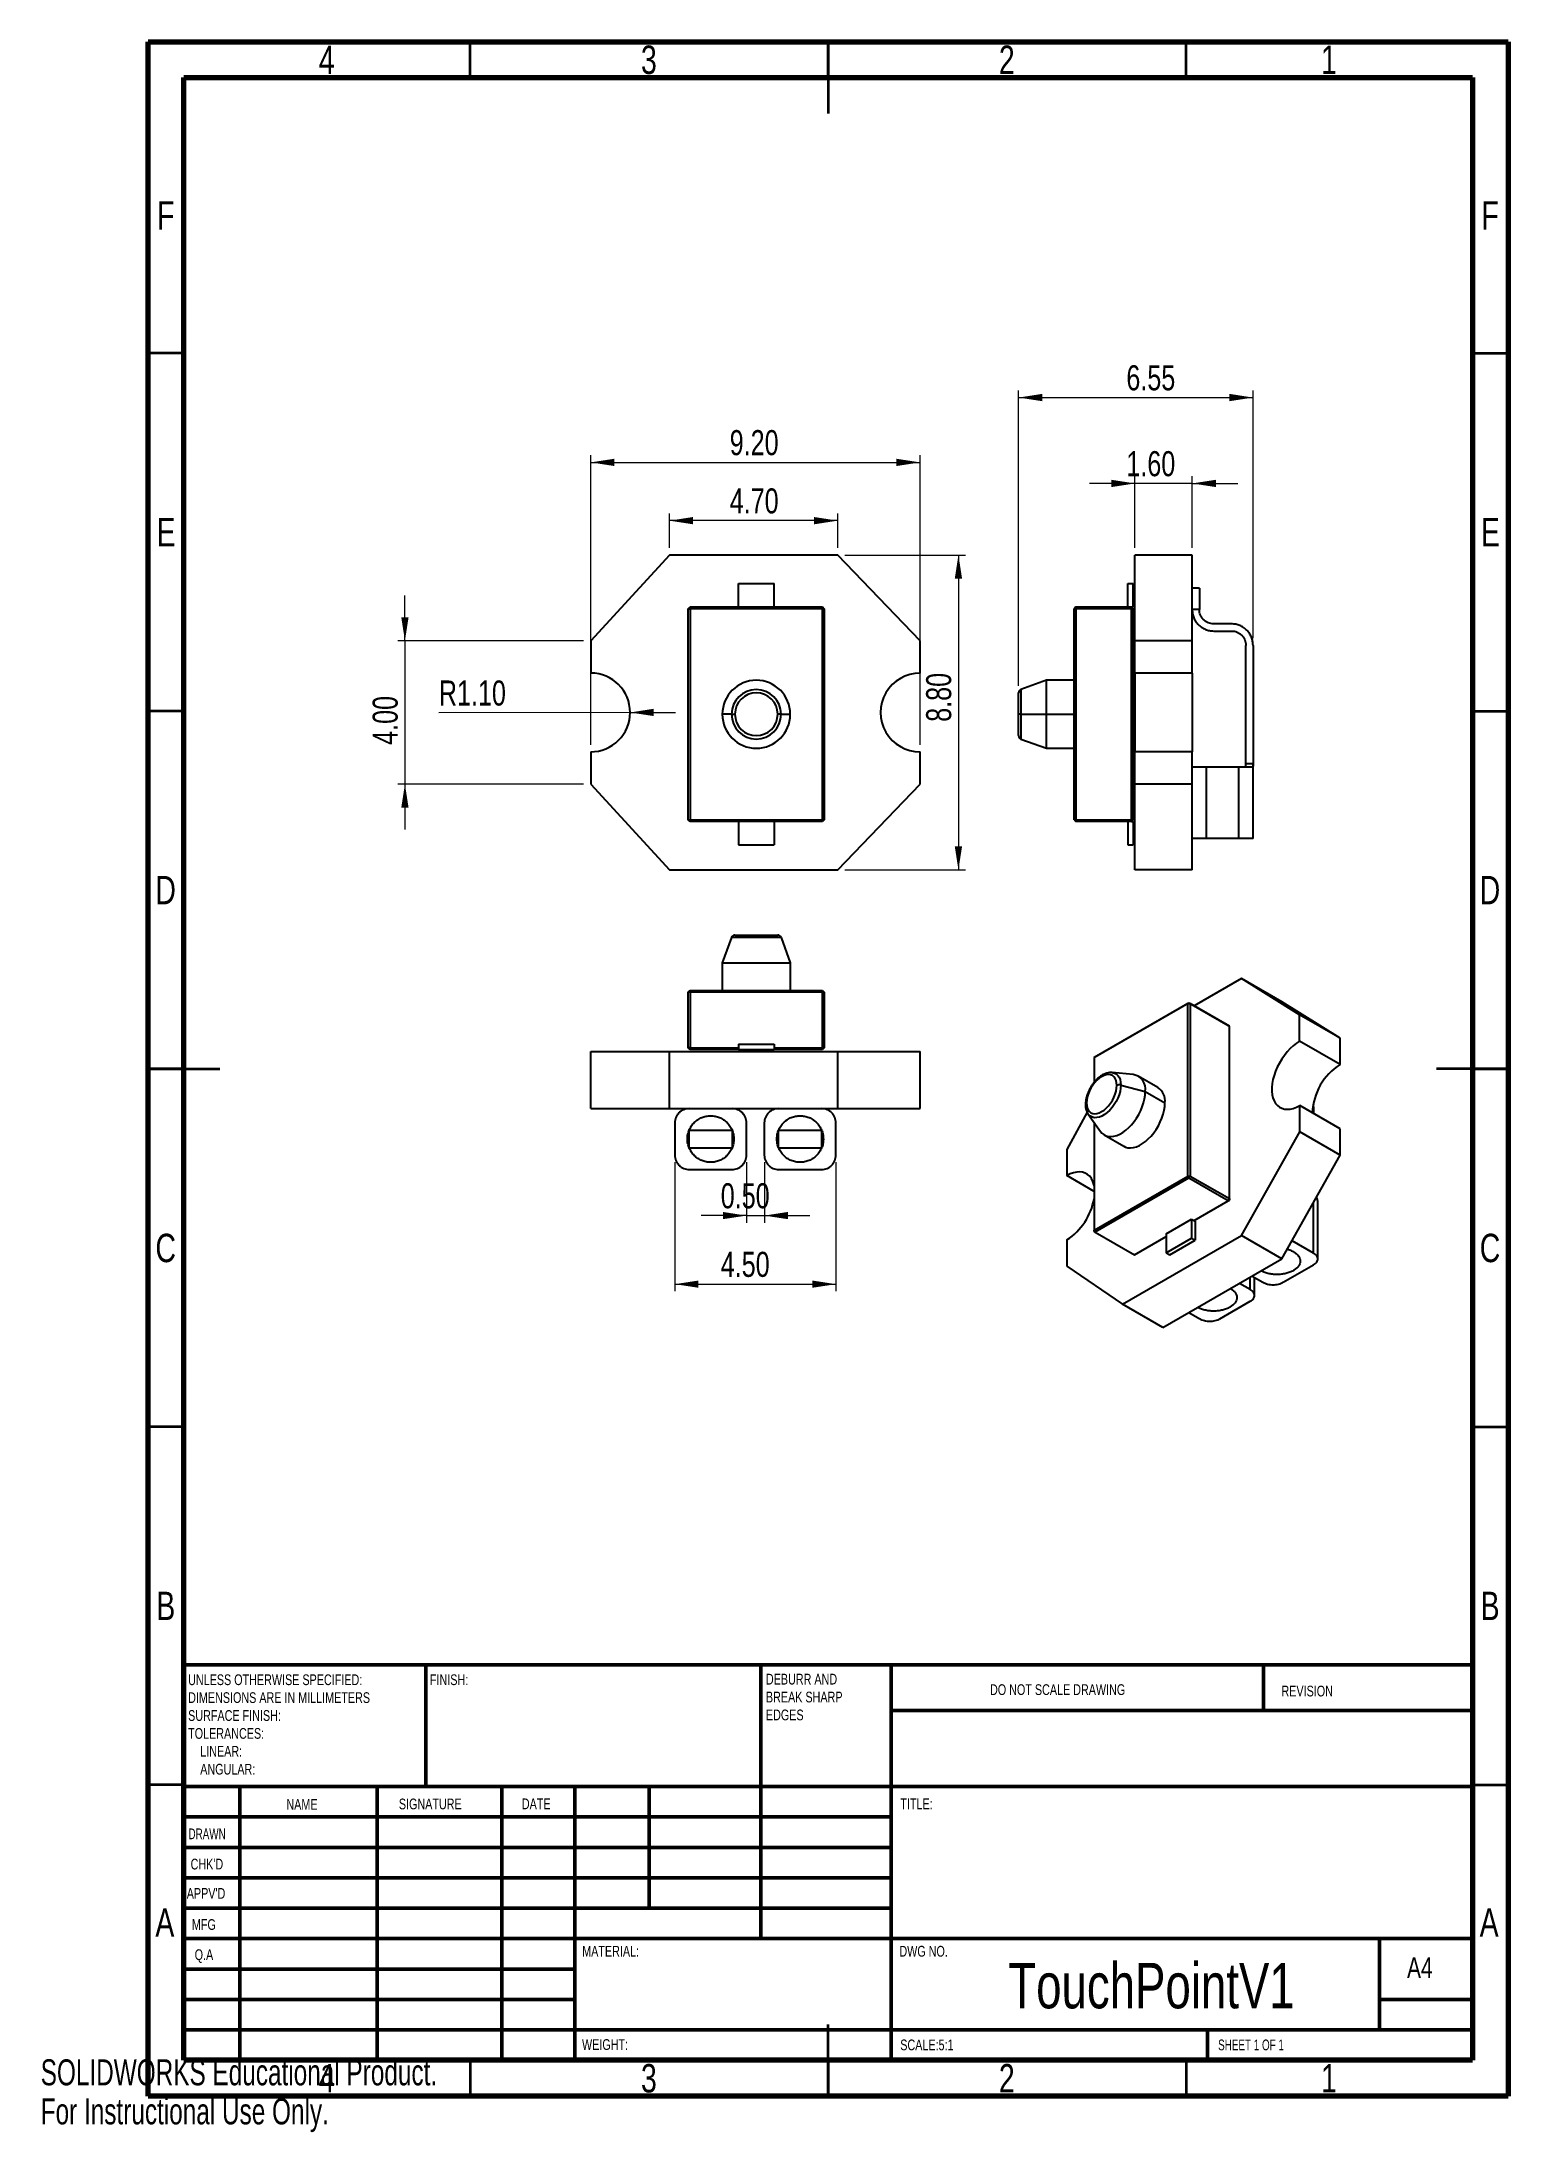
# Model space of a CAD drawing. Header units: millimetres. Extents: x 0 to 205, y 0 to 292.
import ezdxf

# ---------------------------------------------------------------- set-up
doc = ezdxf.new("R2010")
doc.units = ezdxf.units.MM
doc.styles.add('SLDTEXTSTYLE0', font='TXT', dxfattribs={"width": 0.75})
doc.styles.add('SLDTEXTSTYLE1', font='TXT', dxfattribs={"width": 0.686449})
doc.styles.add('SLDTEXTSTYLE2', font='TXT', dxfattribs={"width": 0.6875})
doc.styles.add('SLDTEXTSTYLE3', font='TXT', dxfattribs={"width": 0.7})
doc.dimstyles.new('SLDDIMSTYLE0', dxfattribs={"dimtxt": 3.5, "dimasz": 3.302, "dimexe": 0, "dimexo": 0.0625, "dimgap": 0.875, "dimtad": 1, "dimlfac": 0.2, "dimrnd": 1e-09, "dimzin": 4, "dimdsep": 46, "dimtxsty": 'SLDTEXTSTYLE0', "dimsah": 1, "dimcen": 0, "dimadec": 0, "dimazin": 1, "dimtfac": 1, "dimtofl": 0, "dimtmove": 1, "dimatfit": 3, "dimfxl": 1, "dimfrac": 2, "dimtolj": 1, "dimtzin": 12, "dimarcsym": 0})
doc.dimstyles.new('SLDDIMSTYLE1', dxfattribs={"dimtxt": 3.5, "dimasz": 3.302, "dimexe": 0, "dimexo": 0.0625, "dimgap": 0.875, "dimtad": 1, "dimlfac": 0.2, "dimrnd": 1e-09, "dimzin": 4, "dimdsep": 46, "dimtxsty": 'SLDTEXTSTYLE0', "dimsah": 1, "dimcen": 0.09, "dimadec": 0, "dimazin": 1, "dimtfac": 1, "dimtofl": 0, "dimtmove": 0, "dimatfit": 3, "dimfxl": 1, "dimfrac": 2, "dimtolj": 1, "dimtzin": 12, "dimarcsym": 0})
doc.dimstyles.new('SLDDIMSTYLE2', dxfattribs={"dimtxt": 3.5, "dimasz": 3.302, "dimexe": 0, "dimexo": 0.0625, "dimgap": 0.875, "dimtad": 1, "dimlfac": 0.2, "dimrnd": 1e-09, "dimzin": 4, "dimdsep": 46, "dimtxsty": 'SLDTEXTSTYLE0', "dimsah": 1, "dimcen": 0.09, "dimadec": 0, "dimazin": 1, "dimtfac": 1, "dimtmove": 0, "dimatfit": 0, "dimfxl": 1, "dimfrac": 2, "dimtolj": 1, "dimtzin": 12, "dimarcsym": 0})
doc.dimstyles.new('SLDDIMSTYLE3', dxfattribs={"dimtxt": 3.5, "dimasz": 3.302, "dimexe": 0, "dimexo": 0.0625, "dimgap": 0.875, "dimtad": 1, "dimlfac": 0.2, "dimrnd": 1e-09, "dimzin": 12, "dimdsep": 46, "dimtxsty": 'SLDTEXTSTYLE0', "dimsah": 1, "dimcen": 0.09, "dimadec": 0, "dimazin": 3, "dimtfac": 1, "dimtofl": 0, "dimtmove": 0, "dimatfit": 3, "dimfxl": 1, "dimfrac": 2, "dimtolj": 1, "dimtzin": 12, "dimarcsym": 0})
doc.dimstyles.new('SLDDIMSTYLE4', dxfattribs={"dimtxt": 3.5, "dimasz": 3.302, "dimexe": 0, "dimexo": 0.0625, "dimgap": 0.875, "dimtad": 1, "dimlfac": 0.2, "dimrnd": 1e-09, "dimzin": 0, "dimdsep": 46, "dimtxsty": 'SLDTEXTSTYLE0', "dimsah": 1, "dimcen": 0.09, "dimadec": 0, "dimazin": 0, "dimtfac": 1, "dimtmove": 0, "dimatfit": 0, "dimfxl": 1, "dimfrac": 2, "dimtolj": 1, "dimtzin": 12, "dimarcsym": 0})

# ---------------------------------------------------------------- blocks, each defined once
blk = doc.blocks.new('SW_NOTE_0')
at = {"color": 0, "linetype": 'Continuous', "lineweight": 0, "char_height": 1.5, "attachment_point": 1, "style": 'SLDTEXTSTYLE0'}
for s, insert in [('UNLESS OTHERWISE SPECIFIED:', (0, 1.93)), ('DIMENSIONS ARE IN MILLIMETERS', (0, -0.57)), ('TOLERANCES:', (0, -5.57)), ('SURFACE FINISH:', (0, -3.07)), ('LINEAR:', (1.69, -8.07)), ('ANGULAR:', (1.69, -10.57))]:
    blk.add_mtext(s, dxfattribs=dict(at, insert=insert))
blk = doc.blocks.new('SW_NOTE_1')
at = {"color": 0, "linetype": 'Continuous', "lineweight": 0, "char_height": 1.5, "attachment_point": 1, "style": 'SLDTEXTSTYLE0'}
for s, insert in [('DEBURR AND', (0, 1.93)), ('BREAK SHARP', (0, -0.57)), ('EDGES', (0, -3.07))]:
    blk.add_mtext(s, dxfattribs=dict(at, insert=insert))
blk = doc.blocks.new('_D')
at = {"color": 7, "linetype": 'Continuous', "lineweight": 18}
for q in [(55.62, 198.26), (88.69, 198.31)]:
    blk.add_line((82.34, 198.3), q, dxfattribs=at)
blk.add_solid([(82.34, 198.3), (85.64, 197.8), (85.64, 198.82)], dxfattribs=at)
at = {"color": 7, "linetype": 'Continuous', "lineweight": 18, "insert": (55.62, 202.77), "char_height": 3.5, "attachment_point": 1, "rotation": 0, "style": 'SLDTEXTSTYLE0'}
blk.add_mtext('R1.10', dxfattribs=at)
blk = doc.blocks.new('_D_1')
at = {"color": 7, "linetype": 'Continuous', "lineweight": 18}
for p, q in [((76.84, 193.8), (76.84, 234.24)), ((122.84, 193.8), (122.84, 234.24)), ((76.84, 233.24), (122.84, 233.24))]:
    blk.add_line(p, q, dxfattribs=at)
for points in [[(76.84, 233.24), (80.14, 232.73), (80.14, 233.75)], [(122.84, 233.24), (119.54, 233.75), (119.54, 232.73)]]:
    blk.add_solid(points, dxfattribs=at)
at = {"color": 7, "linetype": 'Continuous', "lineweight": 18, "insert": (96.25, 237.75), "char_height": 3.5, "attachment_point": 1, "rotation": 0, "style": 'SLDTEXTSTYLE0'}
blk.add_mtext('9.20', dxfattribs=at)
blk = doc.blocks.new('_D_2')
at = {"color": 7, "linetype": 'Continuous', "lineweight": 18}
for p, q in [((112.34, 220.3), (129.2, 220.3)), ((128.2, 220.3), (128.2, 176.3)), ((112.34, 176.3), (129.2, 176.3))]:
    blk.add_line(p, q, dxfattribs=at)
for points in [[(128.2, 220.3), (127.69, 217), (128.71, 217)], [(128.2, 176.3), (128.71, 179.6), (127.69, 179.6)]]:
    blk.add_solid(points, dxfattribs=at)
at = {"color": 7, "linetype": 'Continuous', "lineweight": 18, "insert": (123.69, 197), "char_height": 3.5, "attachment_point": 1, "rotation": 90, "style": 'SLDTEXTSTYLE0'}
blk.add_mtext('8.80', dxfattribs=at)
blk = doc.blocks.new('_D_3')
at = {"color": 7, "linetype": 'Continuous', "lineweight": 18}
for p, q in [((87.84, 221.3), (87.84, 226.1)), ((111.34, 225.1), (87.84, 225.1)), ((111.34, 221.3), (111.34, 226.1))]:
    blk.add_line(p, q, dxfattribs=at)
for points in [[(87.84, 225.1), (91.14, 224.59), (91.14, 225.61)], [(111.34, 225.1), (108.04, 225.61), (108.04, 224.59)]]:
    blk.add_solid(points, dxfattribs=at)
at = {"color": 7, "linetype": 'Continuous', "lineweight": 18, "insert": (96.25, 229.61), "char_height": 3.5, "attachment_point": 1, "style": 'SLDTEXTSTYLE0'}
blk.add_mtext('4.70', dxfattribs=at)
blk = doc.blocks.new('_D_4')
at = {"color": 7, "linetype": 'Continuous', "lineweight": 18}
for p, q in [((50.88, 208.3), (50.88, 214.65)), ((75.84, 208.3), (49.88, 208.3)), ((50.88, 208.3), (50.88, 188.3)), ((75.84, 188.3), (49.88, 188.3)), ((50.88, 188.3), (50.88, 181.95))]:
    blk.add_line(p, q, dxfattribs=at)
for points in [[(50.88, 208.3), (51.39, 211.6), (50.37, 211.6)], [(50.88, 188.3), (50.37, 185), (51.39, 185)]]:
    blk.add_solid(points, dxfattribs=at)
at = {"color": 7, "linetype": 'Continuous', "lineweight": 18, "insert": (46.37, 193.78), "char_height": 3.5, "attachment_point": 1, "rotation": 90, "style": 'SLDTEXTSTYLE0'}
blk.add_mtext('4.00', dxfattribs=at)
blk = doc.blocks.new('_D_5')
at = {"color": 7, "linetype": 'Continuous', "lineweight": 18}
for p, q in [((152.86, 221.3), (152.86, 231.3)), ((160.86, 221.3), (160.86, 231.3)), ((152.86, 230.3), (146.51, 230.3)), ((160.86, 230.3), (152.86, 230.3)), ((160.86, 230.3), (167.21, 230.3))]:
    blk.add_line(p, q, dxfattribs=at)
for points in [[(152.86, 230.3), (149.56, 230.81), (149.56, 229.79)], [(160.86, 230.3), (164.16, 229.79), (164.16, 230.81)]]:
    blk.add_solid(points, dxfattribs=at)
at = {"color": 7, "linetype": 'Continuous', "lineweight": 18, "insert": (151.66, 234.81), "char_height": 3.5, "attachment_point": 1, "style": 'SLDTEXTSTYLE0'}
blk.add_mtext('1.60', dxfattribs=at)
blk = doc.blocks.new('_D_6')
at = {"color": 7, "linetype": 'Continuous', "lineweight": 18}
for p, q in [((136.61, 202.04), (136.61, 243.3)), ((169.36, 208.68), (169.36, 243.3)), ((136.61, 242.3), (169.36, 242.3))]:
    blk.add_line(p, q, dxfattribs=at)
for points in [[(136.61, 242.3), (139.91, 241.79), (139.91, 242.81)], [(169.36, 242.3), (166.06, 242.81), (166.06, 241.79)]]:
    blk.add_solid(points, dxfattribs=at)
at = {"color": 7, "linetype": 'Continuous', "lineweight": 18, "insert": (151.66, 246.81), "char_height": 3.5, "attachment_point": 1, "style": 'SLDTEXTSTYLE0'}
blk.add_mtext('6.55', dxfattribs=at)
blk = doc.blocks.new('_D_7')
at = {"color": 7, "linetype": 'Continuous', "lineweight": 18}
for p, q in [((88.59, 135.46), (88.59, 117.43)), ((111.09, 135.46), (111.09, 117.43)), ((88.59, 118.43), (111.09, 118.43))]:
    blk.add_line(p, q, dxfattribs=at)
for points in [[(88.59, 118.43), (91.89, 117.93), (91.89, 118.94)], [(111.09, 118.43), (107.79, 118.94), (107.79, 117.93)]]:
    blk.add_solid(points, dxfattribs=at)
at = {"color": 7, "linetype": 'Continuous', "lineweight": 18, "insert": (95, 122.95), "char_height": 3.5, "attachment_point": 1, "style": 'SLDTEXTSTYLE0'}
blk.add_mtext('4.50', dxfattribs=at)
blk = doc.blocks.new('_D_8')
at = {"color": 7, "linetype": 'Continuous', "lineweight": 18}
for p, q in [((98.59, 135.46), (98.59, 127.01)), ((101.09, 135.46), (101.09, 127.01)), ((98.59, 128.01), (92.24, 128.01)), ((98.59, 128.01), (101.09, 128.01)), ((101.09, 128.01), (107.44, 128.01))]:
    blk.add_line(p, q, dxfattribs=at)
for points in [[(98.59, 128.01), (95.29, 128.52), (95.29, 127.51)], [(101.09, 128.01), (104.39, 127.51), (104.39, 128.52)]]:
    blk.add_solid(points, dxfattribs=at)
at = {"color": 7, "linetype": 'Continuous', "lineweight": 18, "insert": (95, 132.53), "char_height": 3.5, "attachment_point": 1, "style": 'SLDTEXTSTYLE0'}
blk.add_mtext('0.50', dxfattribs=at)

msp = doc.modelspace()

# ---------------------------------------------------------------- linework, layer by layer
at = {"color": 7, "linetype": 'Continuous', "lineweight": 70}
for p, q in [((15, 5), (15, 292)), ((15, 292), (205, 292)), ((205, 292), (205, 5)), ((20, 10), (20, 287)), ((20, 287), (200, 287)), ((200, 287), (200, 10)), ((200, 10), (20, 10)), ((205, 5), (15, 5))]:
    msp.add_line(p, q, dxfattribs=at)
at = {"color": 7, "linetype": 'Continuous', "lineweight": 35}
for p, q in [((60, 287), (60, 292)), ((110, 292), (110, 282)), ((110, 287), (110, 292)), ((160, 287), (160, 292)), ((20, 248.5), (15, 248.5)), ((200, 248.5), (205, 248.5)), ((20, 198.5), (15, 198.5)), ((200, 198.5), (205, 198.5)), ((15, 148.5), (25, 148.5)), ((20, 148.5), (15, 148.5)), ((205, 148.5), (195, 148.5)), ((200, 148.5), (205, 148.5)), ((20, 98.5), (15, 98.5)), ((200, 98.5), (205, 98.5)), ((20, 48.5), (15, 48.5)), ((200, 48.5), (205, 48.5)), ((110, 5), (110, 15)), ((60, 10), (60, 5)), ((110, 10), (110, 5)), ((160, 10), (160, 5))]:
    msp.add_line(p, q, dxfattribs=at)
at = {"color": 7, "linetype": 'Continuous', "lineweight": 25}
for p, q in [((87.837, 220.302), (76.837, 208.302)), ((111.337, 220.302), (87.837, 220.302)), ((122.837, 208.302), (111.337, 220.302)), ((160.858, 220.302), (152.858, 220.302)), ((152.858, 208.302), (152.858, 220.302)), ((160.858, 208.302), (160.858, 220.302)), ((97.467, 213.052), (97.467, 216.302)), ((97.467, 216.302), (102.467, 216.302)), ((102.467, 213.052), (102.467, 216.302)), ((151.858, 213.052), (151.858, 216.302)), ((151.858, 216.302), (152.608, 216.302)), ((152.608, 213.052), (152.608, 216.302)), ((161.858, 215.677), (160.858, 215.677)), ((161.858, 215.677), (161.858, 212.677)), ((90.467, 212.802), (90.717, 213.052)), ((90.467, 183.302), (90.467, 212.802)), ((90.467, 212.802), (90.717, 212.802)), ((90.717, 212.802), (90.717, 213.052)), ((90.717, 213.052), (109.217, 213.052)), ((90.717, 212.802), (90.717, 183.302)), ((109.217, 212.802), (90.717, 212.802)), ((109.217, 213.052), (109.467, 212.802)), ((109.217, 213.052), (109.217, 212.802)), ((109.217, 212.802), (109.467, 212.802)), ((109.217, 183.302), (109.217, 212.802)), ((109.467, 212.802), (109.467, 183.302)), ((144.608, 213.052), (144.358, 212.802)), ((144.358, 212.802), (144.608, 212.802)), ((144.358, 183.302), (144.358, 212.802)), ((144.608, 213.052), (152.358, 213.052)), ((144.608, 213.052), (144.608, 212.802)), ((152.358, 212.802), (144.608, 212.802)), ((144.608, 212.802), (144.608, 183.302)), ((152.358, 213.052), (152.608, 213.052)), ((152.358, 213.052), (152.608, 212.802)), ((152.358, 213.052), (152.358, 212.802)), ((152.358, 212.802), (152.608, 212.802)), ((152.358, 183.302), (152.358, 212.802)), ((152.608, 212.802), (152.608, 183.302)), ((161.858, 212.677), (160.858, 212.677)), ((166.358, 210.677), (163.858, 210.677)), ((76.837, 208.302), (76.837, 203.802)), ((122.838, 203.802), (122.837, 208.302)), ((160.858, 208.302), (152.858, 208.302)), ((152.858, 203.802), (152.858, 208.302)), ((160.858, 203.802), (160.858, 208.302)), ((163.858, 209.677), (166.358, 209.677)), ((168.358, 191.177), (168.358, 207.677)), ((169.358, 207.677), (169.358, 191.177)), ((140.483, 202.802), (136.937, 201.512)), ((144.358, 202.802), (140.483, 202.802)), ((140.483, 198.052), (140.483, 202.802)), ((160.858, 203.802), (152.858, 203.802)), ((152.858, 203.802), (152.858, 192.802)), ((160.858, 203.802), (160.858, 192.802)), ((136.608, 198.052), (136.608, 201.042)), ((96.508, 198.052), (95.217, 198.052)), ((96.508, 198.052), (96.978, 198.052)), ((103.427, 198.052), (102.957, 198.052)), ((103.427, 198.052), (104.717, 198.052)), ((136.937, 198.052), (136.608, 198.052)), ((136.608, 195.063), (136.608, 198.052)), ((136.937, 198.052), (140.483, 198.052)), ((140.483, 198.052), (144.358, 198.052)), ((140.483, 193.302), (140.483, 198.052)), ((76.837, 192.802), (76.837, 188.302)), ((122.841, 188.302), (122.84, 192.802)), ((136.937, 194.593), (140.483, 193.302)), ((140.483, 193.302), (144.358, 193.302)), ((152.858, 188.302), (152.858, 192.802)), ((160.858, 192.802), (152.858, 192.802)), ((160.858, 188.302), (160.858, 192.802)), ((162.858, 180.677), (162.858, 190.677)), ((167.358, 190.677), (162.858, 190.677)), ((167.358, 180.677), (167.358, 190.677)), ((168.358, 191.177), (169.358, 191.177)), ((169.358, 180.677), (169.358, 191.177)), ((76.837, 188.302), (87.837, 176.302)), ((111.337, 176.302), (122.841, 188.302)), ((160.858, 188.302), (152.858, 188.302)), ((152.858, 176.302), (152.858, 188.302)), ((160.858, 176.302), (160.858, 188.302)), ((90.467, 183.302), (90.717, 183.302)), ((90.717, 183.052), (90.467, 183.302)), ((90.717, 183.052), (90.717, 183.302)), ((90.717, 183.302), (109.217, 183.302)), ((109.217, 183.052), (90.717, 183.052)), ((97.467, 183.052), (97.467, 179.802)), ((102.467, 183.052), (102.467, 179.802)), ((109.467, 183.302), (109.217, 183.052)), ((109.217, 183.302), (109.217, 183.052)), ((109.217, 183.302), (109.467, 183.302)), ((144.358, 183.302), (144.608, 183.052)), ((144.358, 183.302), (144.608, 183.302)), ((144.608, 183.302), (152.358, 183.302)), ((144.608, 183.302), (144.608, 183.052)), ((152.358, 183.052), (144.608, 183.052)), ((151.858, 183.052), (151.858, 179.802)), ((152.358, 183.302), (152.608, 183.302)), ((152.358, 183.052), (152.608, 183.302)), ((152.358, 183.302), (152.358, 183.052)), ((152.358, 183.052), (152.608, 183.052)), ((152.608, 183.052), (152.608, 179.802)), ((97.467, 179.802), (102.467, 179.802)), ((151.858, 179.802), (152.608, 179.802)), ((167.358, 180.677), (162.858, 180.677)), ((87.837, 176.302), (111.337, 176.302)), ((160.858, 176.302), (152.858, 176.302)), ((96.508, 166.881), (95.217, 163.335)), ((103.427, 166.881), (96.508, 166.881)), ((96.978, 167.21), (102.957, 167.21)), ((103.427, 166.881), (104.717, 163.335)), ((95.217, 163.335), (95.217, 159.46)), ((95.217, 163.335), (104.717, 163.335)), ((104.717, 163.335), (104.717, 159.46)), ((167.738, 161.15), (161.112, 157.325)), ((175.87, 156.046), (167.738, 161.15)), ((173.395, 157.884), (167.738, 161.15)), ((90.467, 159.21), (90.717, 159.46)), ((90.467, 151.46), (90.467, 159.21)), ((90.717, 159.21), (90.467, 159.21)), ((90.717, 159.21), (90.717, 159.46)), ((90.717, 159.46), (109.217, 159.46)), ((90.717, 159.21), (90.717, 151.46)), ((109.217, 159.21), (90.717, 159.21)), ((109.217, 159.46), (109.217, 159.21)), ((109.217, 159.46), (109.467, 159.21)), ((109.217, 151.46), (109.217, 159.21)), ((109.467, 159.21), (109.217, 159.21)), ((109.467, 159.21), (109.467, 151.46)), ((147.324, 150.181), (160.405, 157.733)), ((160.405, 157.733), (160.228, 157.631)), ((160.405, 157.733), (160.582, 157.631)), ((160.405, 157.733), (165.885, 154.569)), ((181.526, 152.78), (173.395, 157.884)), ((160.228, 157.631), (147.147, 150.079)), ((160.228, 133.543), (160.228, 157.631)), ((160.228, 157.631), (160.582, 157.631)), ((160.582, 157.631), (160.582, 133.543)), ((166.062, 154.467), (160.582, 157.631)), ((175.87, 152.372), (175.87, 156.046)), ((181.526, 152.78), (175.87, 156.046)), ((97.467, 151.96), (102.467, 151.96)), ((97.467, 151.96), (97.467, 151.21)), ((102.467, 151.96), (102.467, 151.21)), ((165.885, 154.569), (166.062, 154.467)), ((166.062, 130.379), (166.062, 154.467)), ((181.527, 149.106), (175.87, 152.372)), ((181.527, 149.106), (181.526, 152.78)), ((76.837, 142.96), (76.837, 150.96)), ((76.837, 150.96), (87.837, 150.96)), ((87.837, 142.96), (87.837, 150.96)), ((87.837, 150.96), (111.337, 150.96)), ((90.717, 151.21), (90.467, 151.46)), ((90.717, 151.46), (90.467, 151.46)), ((90.717, 151.21), (90.717, 151.46)), ((90.717, 151.46), (97.467, 151.46)), ((97.467, 151.21), (90.717, 151.21)), ((97.467, 151.21), (102.467, 151.21)), ((102.467, 151.46), (109.217, 151.46)), ((109.217, 151.21), (102.467, 151.21)), ((109.467, 151.46), (109.217, 151.21)), ((109.217, 151.46), (109.217, 151.21)), ((109.467, 151.46), (109.217, 151.46)), ((111.337, 142.96), (111.337, 150.96)), ((111.337, 150.96), (122.841, 150.96)), ((122.841, 142.96), (122.841, 150.96)), ((147.147, 150.079), (147.324, 150.181)), ((147.147, 150.079), (147.147, 146.622)), ((149.628, 147.995), (149.666, 147.992)), ((152.631, 147.72), (149.666, 147.992)), ((150.886, 146.252), (154.306, 145.331)), ((156.062, 145.924), (153.322, 147.506)), ((154.306, 145.331), (157.046, 143.75)), ((175.872, 139.716), (175.872, 143.391)), ((181.528, 140.125), (175.872, 143.391)), ((177.814, 143.187), (177.782, 143.578)), ((177.814, 143.187), (177.814, 142.269)), ((76.837, 142.96), (87.837, 142.96)), ((87.837, 142.96), (111.337, 142.96)), ((88.587, 140.96), (88.587, 136.46)), ((89.587, 142.96), (89.587, 142.682)), ((97.587, 142.682), (97.587, 142.96)), ((98.587, 136.46), (98.587, 140.96)), ((101.087, 140.96), (101.087, 136.46)), ((102.087, 142.96), (102.087, 142.682)), ((110.087, 142.682), (110.087, 142.96)), ((111.087, 136.46), (111.087, 140.96)), ((111.337, 142.96), (122.841, 142.96)), ((146.175, 142.471), (143.343, 137.268)), ((146.324, 142.202), (148.041, 139.77)), ((147.147, 141.037), (147.147, 125.991)), ((90.587, 139.96), (96.587, 139.96)), ((90.587, 137.46), (90.587, 139.96)), ((90.587, 137.46), (96.587, 137.46)), ((96.587, 139.96), (96.587, 137.46)), ((103.087, 139.96), (109.087, 139.96)), ((103.087, 137.46), (103.087, 139.96)), ((103.087, 137.46), (109.087, 137.46)), ((109.087, 139.96), (109.087, 137.46)), ((143.343, 137.268), (143.343, 133.594)), ((148.573, 139.279), (151.313, 137.697)), ((167.738, 125.222), (175.872, 139.716)), ((181.529, 136.451), (175.872, 139.716)), ((181.529, 136.451), (181.528, 140.125)), ((90.587, 134.46), (96.587, 134.46)), ((103.087, 134.46), (109.087, 134.46)), ((173.395, 121.957), (181.529, 136.451)), ((147.147, 131.398), (143.343, 133.594)), ((147.147, 125.991), (160.228, 133.543)), ((160.405, 133.236), (147.324, 125.685)), ((160.228, 133.543), (160.405, 133.236)), ((160.228, 133.543), (160.582, 133.543)), ((160.582, 133.543), (160.405, 133.236)), ((165.885, 130.073), (160.405, 133.236)), ((160.582, 133.543), (166.062, 130.379)), ((161.112, 127.317), (165.885, 130.073)), ((166.062, 130.379), (165.885, 130.073)), ((165.885, 130.073), (166.062, 130.175)), ((166.062, 130.379), (166.062, 130.175)), ((178.4, 121.937), (178.4, 130.123)), ((147.324, 125.685), (147.147, 125.991)), ((147.147, 125.787), (147.147, 125.991)), ((147.324, 125.685), (147.147, 125.787)), ((147.324, 125.685), (152.804, 122.521)), ((157.223, 125.48), (160.759, 127.522)), ((160.759, 127.522), (160.759, 124.868)), ((160.759, 127.522), (161.289, 127.215)), ((161.289, 127.215), (161.289, 124.562)), ((143.343, 124.612), (143.343, 120.938)), ((151.121, 115.629), (167.738, 125.222)), ((152.804, 122.521), (157.223, 125.072)), ((157.223, 125.48), (157.223, 122.827)), ((157.223, 122.827), (160.759, 124.868)), ((157.223, 122.827), (157.753, 122.521)), ((157.753, 122.521), (161.289, 124.562)), ((160.759, 124.868), (161.289, 124.562)), ((173.395, 121.957), (167.738, 125.222)), ((177.814, 122.774), (174.822, 124.501)), ((143.343, 120.938), (151.121, 115.629)), ((156.778, 112.364), (173.395, 121.957)), ((173.571, 118.692), (177.814, 121.141)), ((168.975, 117.671), (167.473, 118.538)), ((169.241, 119.559), (170.743, 118.692)), ((169.561, 116.834), (169.561, 119.374)), ((156.778, 112.364), (151.121, 115.629)), ((160.402, 114.456), (161.904, 113.589)), ((164.733, 113.589), (168.975, 116.038))]:
    msp.add_line(p, q, dxfattribs=at)
at = {"color": 8, "linetype": 'Continuous', "lineweight": 25}
for p, q in [((136.937, 201.512), (136.937, 198.052)), ((136.937, 198.052), (136.937, 194.593)), ((177.814, 122.774), (177.814, 129.831)), ((168.975, 117.671), (168.975, 119.405))]:
    msp.add_line(p, q, dxfattribs=at)
at = {"color": 7, "linetype": 'Continuous', "lineweight": 50}
for p, q in [((20, 65.25), (200, 65.25)), ((20, 65.25), (20, 10)), ((53.8, 48.25), (53.8, 65.25)), ((100.6, 65.25), (100.6, 27)), ((118.8, 65.25), (118.8, 10)), ((170.8, 58.875), (170.8, 65.25)), ((200, 58.875), (118.8, 58.875)), ((200, 48.25), (20, 48.25)), ((27.8, 48.25), (27.8, 10)), ((46.991, 48.25), (46.991, 10)), ((64.399, 48.25), (64.399, 10)), ((74.6, 10), (74.6, 48.25)), ((85, 31.25), (85, 48.25)), ((118.8, 44), (20, 44)), ((118.8, 39.75), (20, 39.75)), ((118.8, 35.5), (20, 35.5)), ((118.8, 31.25), (20, 31.25)), ((74.6, 27), (20, 27)), ((74.6, 27), (200, 27)), ((187, 14.25), (187, 27)), ((74.6, 22.75), (20, 22.75)), ((74.6, 18.5), (20, 18.5)), ((200, 18.5), (187, 18.5)), ((20, 14.25), (200, 14.25)), ((163, 10), (163, 14.25))]:
    msp.add_line(p, q, dxfattribs=at)
at = {"color": 7, "linetype": 'Continuous', "lineweight": 25, "flags": 128}
for points in [[(175.87, 152.372), (175.419, 152.081), (174.973, 151.733), (174.54, 151.333), (174.124, 150.886), (173.733, 150.399), (173.37, 149.878), (173.041, 149.329), (172.75, 148.761), (172.501, 148.181), (172.298, 147.597), (172.144, 147.017), (172.039, 146.449), (171.987, 145.899), (171.987, 145.377), (172.04, 144.889), (172.144, 144.441), (172.299, 144.039), (172.502, 143.69), (172.751, 143.397), (173.042, 143.165), (173.371, 142.997), (173.734, 142.894), (174.126, 142.86), (174.541, 142.893), (174.974, 142.993), (175.42, 143.16), (175.872, 143.391)], [(150.321, 146.195), (150.295, 146.561), (150.218, 146.889), (150.091, 147.17), (149.918, 147.396), (149.702, 147.563), (149.45, 147.666), (149.167, 147.703), (148.861, 147.673), (148.538, 147.576), (148.207, 147.415), (147.877, 147.194), (147.554, 146.919), (147.248, 146.595), (146.965, 146.232), (146.713, 145.837), (146.497, 145.422), (146.324, 144.995), (146.197, 144.568), (146.12, 144.151), (146.094, 143.754)], [(146.094, 143.754), (146.12, 143.387), (146.197, 143.059), (146.324, 142.779), (146.497, 142.552), (146.713, 142.385), (146.965, 142.282), (147.248, 142.245), (147.554, 142.276), (147.877, 142.372), (148.207, 142.533), (148.538, 142.754), (148.861, 143.03), (149.167, 143.353), (149.45, 143.717), (149.702, 144.111), (149.918, 144.527), (150.091, 144.953), (150.218, 145.38), (150.295, 145.798), (150.321, 146.195)], [(148.041, 139.77), (148.23, 139.544), (148.499, 139.324), (148.807, 139.168), (149.148, 139.079), (149.517, 139.057), (149.91, 139.105), (150.318, 139.219), (150.737, 139.4), (151.158, 139.643), (151.577, 139.946), (151.985, 140.303), (152.378, 140.709), (152.747, 141.157), (153.088, 141.64), (153.396, 142.151), (153.665, 142.681), (153.891, 143.223), (154.07, 143.767), (154.201, 144.306), (154.28, 144.83), (154.306, 145.331)], [(151.313, 137.697), (151.547, 137.586), (151.888, 137.497), (152.257, 137.476), (152.65, 137.523), (153.058, 137.637), (153.477, 137.818), (153.898, 138.061), (154.317, 138.364), (154.725, 138.721), (155.118, 139.127), (155.487, 139.575), (155.829, 140.058), (156.136, 140.569), (156.405, 141.1), (156.631, 141.641), (156.81, 142.186), (156.941, 142.724), (157.02, 143.248), (157.046, 143.75)], [(147.147, 132.233), (147.119, 132.358), (146.979, 132.795), (146.786, 133.178), (146.543, 133.502), (146.254, 133.762), (145.922, 133.953), (145.552, 134.074), (145.15, 134.123), (144.722, 134.098), (144.273, 134.001), (143.811, 133.832), (143.343, 133.594)]]:
    msp.add_lwpolyline(points, dxfattribs=at)
at = {"color": 8, "linetype": 'Continuous', "lineweight": 25, "flags": 128}
for points in [[(150.886, 146.252), (150.859, 145.815), (150.778, 145.357), (150.644, 144.887), (150.461, 144.415), (150.233, 143.954), (149.965, 143.512), (149.663, 143.1), (149.334, 142.726), (148.984, 142.4), (148.623, 142.129), (148.257, 141.918), (147.896, 141.772), (147.546, 141.695), (147.217, 141.688), (146.915, 141.751), (146.647, 141.883), (146.419, 142.082), (146.324, 142.202)], [(149.666, 147.992), (149.663, 147.992), (149.965, 147.929), (150.233, 147.796), (150.461, 147.598), (150.644, 147.338), (150.778, 147.022), (150.859, 146.657), (150.886, 146.252)]]:
    msp.add_lwpolyline(points, dxfattribs=at)
at = {"color": 7, "linetype": 'Continuous', "lineweight": 25}
for centre, radius, start, end in [((76.837, 198.302), 5.5, 0, 89.99997), ((99.967, 198.052), 4.75, 0, 180), ((99.967, 198.052), 3.459, 0, 180), ((122.837, 198.302), 5.5, 89.9913, 270.02984), ((137.108, 201.042), 0.5, 110, 180), ((99.967, 198.052), 2.99, 0, 180), ((76.837, 198.302), 5.5, 269.99997, 0), ((99.967, 198.052), 4.75, 180, 0), ((99.967, 198.052), 3.459, 180, 0), ((99.967, 198.052), 2.99, 180, 0), ((137.108, 195.063), 0.5, 180, 250), ((96.978, 166.71), 0.5, 90, 160), ((102.957, 166.71), 0.5, 20, 90), ((186.025, 142.018), 8.395, 122.39576, 177.58737), ((150.678, 145.499), 0.782, 74.52122, 117.10318), ((152.272, 145.687), 2.065, 350.0987, 79.98006), ((154.777, 144.033), 2.287, 352.89125, 55.79657), ((138.653, 131.847), 8.622, 302.95106, 350.10508)]:
    msp.add_arc(centre, radius, start, end, dxfattribs=at)
at = {"color": 8, "linetype": 'Continuous', "lineweight": 25}
msp.add_arc((146.193, 143.528), 0.246, 113.69851, 175.00975, dxfattribs=at)
at = {"color": 7, "linetype": 'Continuous', "lineweight": 25}
for points in [[(160.858, 212.677), (160.869, 212.481), (160.892, 212.088), (161.07, 211.521), (161.347, 210.999), (161.723, 210.542), (162.181, 210.166), (162.703, 209.889), (163.269, 209.71), (163.662, 209.688), (163.858, 209.677)], [(163.858, 210.677), (163.727, 210.684), (163.465, 210.699), (163.088, 210.818), (162.74, 211.003), (162.435, 211.254), (162.184, 211.559), (161.999, 211.907), (161.88, 212.284), (161.866, 212.546), (161.858, 212.677)], [(169.358, 207.677), (169.347, 207.873), (169.325, 208.266), (169.146, 208.832), (168.869, 209.354), (168.493, 209.812), (168.036, 210.188), (167.514, 210.465), (166.947, 210.643), (166.554, 210.666), (166.358, 210.677)], [(166.358, 209.677), (166.489, 209.669), (166.751, 209.655), (167.128, 209.536), (167.476, 209.351), (167.781, 209.1), (168.032, 208.795), (168.217, 208.447), (168.336, 208.07), (168.351, 207.808), (168.358, 207.677)], [(162.858, 190.677), (162.727, 190.677), (162.465, 190.677), (162.088, 190.677), (161.74, 190.677), (161.435, 190.677), (161.184, 190.677), (160.999, 190.677), (160.88, 190.677), (160.866, 190.677), (160.858, 190.677)], [(169.295, 190.677), (169.262, 190.677), (169.197, 190.677), (169.036, 190.677), (168.832, 190.677), (168.588, 190.677), (168.311, 190.677), (168.008, 190.677), (167.688, 190.677), (167.468, 190.677), (167.358, 190.677)], [(168.358, 190.677), (168.358, 190.684), (168.358, 190.699), (168.358, 190.815), (168.358, 190.98), (168.358, 191.111), (168.358, 191.177)], [(162.858, 180.677), (162.727, 180.677), (162.465, 180.677), (162.088, 180.677), (161.74, 180.677), (161.435, 180.677), (161.184, 180.677), (160.999, 180.677), (160.88, 180.677), (160.866, 180.677), (160.858, 180.677)], [(169.358, 180.677), (169.351, 180.677), (169.336, 180.677), (169.217, 180.677), (169.032, 180.677), (168.781, 180.677), (168.476, 180.677), (168.128, 180.677), (167.751, 180.677), (167.489, 180.677), (167.358, 180.677)], [(90.587, 142.96), (90.456, 142.952), (90.195, 142.938), (89.817, 142.819), (89.469, 142.634), (89.164, 142.383), (88.913, 142.078), (88.729, 141.73), (88.61, 141.353), (88.595, 141.091), (88.587, 140.96)], [(90.337, 138.71), (90.349, 138.923), (90.374, 139.348), (90.567, 139.962), (90.867, 140.527), (91.275, 141.023), (91.77, 141.43), (92.336, 141.732), (92.949, 141.918), (93.587, 141.981), (94.225, 141.918), (94.839, 141.732), (95.405, 141.43), (95.9, 141.023), (96.307, 140.527), (96.608, 139.962), (96.801, 139.348), (96.825, 138.923), (96.837, 138.71)], [(98.587, 140.96), (98.58, 141.091), (98.565, 141.353), (98.446, 141.73), (98.261, 142.078), (98.011, 142.383), (97.706, 142.634), (97.358, 142.819), (96.98, 142.938), (96.718, 142.952), (96.587, 142.96)], [(103.087, 142.96), (102.956, 142.952), (102.695, 142.938), (102.317, 142.819), (101.969, 142.634), (101.664, 142.383), (101.413, 142.078), (101.229, 141.73), (101.11, 141.353), (101.095, 141.091), (101.087, 140.96)], [(102.837, 138.71), (102.849, 138.923), (102.874, 139.348), (103.067, 139.962), (103.367, 140.527), (103.775, 141.023), (104.27, 141.43), (104.836, 141.732), (105.449, 141.918), (106.087, 141.981), (106.725, 141.918), (107.339, 141.732), (107.905, 141.43), (108.4, 141.023), (108.807, 140.527), (109.108, 139.962), (109.301, 139.348), (109.325, 138.923), (109.337, 138.71)], [(111.087, 140.96), (111.08, 141.091), (111.065, 141.353), (110.946, 141.73), (110.761, 142.078), (110.511, 142.383), (110.206, 142.634), (109.858, 142.819), (109.48, 142.938), (109.218, 142.952), (109.087, 142.96)], [(96.837, 138.71), (96.825, 138.497), (96.801, 138.072), (96.608, 137.458), (96.307, 136.893), (95.9, 136.397), (95.405, 135.99), (94.839, 135.688), (94.225, 135.502), (93.587, 135.439), (92.949, 135.502), (92.336, 135.688), (91.77, 135.99), (91.275, 136.397), (90.867, 136.893), (90.567, 137.458), (90.374, 138.072), (90.349, 138.497), (90.337, 138.71)], [(109.337, 138.71), (109.325, 138.497), (109.301, 138.072), (109.108, 137.458), (108.807, 136.893), (108.4, 136.397), (107.905, 135.99), (107.339, 135.688), (106.725, 135.502), (106.087, 135.439), (105.449, 135.502), (104.836, 135.688), (104.27, 135.99), (103.775, 136.397), (103.367, 136.893), (103.067, 137.458), (102.874, 138.072), (102.849, 138.497), (102.837, 138.71)], [(88.587, 136.46), (88.595, 136.329), (88.61, 136.067), (88.729, 135.69), (88.913, 135.342), (89.164, 135.037), (89.469, 134.786), (89.817, 134.601), (90.195, 134.482), (90.456, 134.467), (90.587, 134.46)], [(96.587, 134.46), (96.718, 134.467), (96.98, 134.482), (97.358, 134.601), (97.706, 134.786), (98.011, 135.037), (98.261, 135.342), (98.446, 135.69), (98.565, 136.067), (98.58, 136.329), (98.587, 136.46)], [(101.087, 136.46), (101.095, 136.329), (101.11, 136.067), (101.229, 135.69), (101.413, 135.342), (101.664, 135.037), (101.969, 134.786), (102.317, 134.601), (102.695, 134.482), (102.956, 134.467), (103.087, 134.46)], [(109.087, 134.46), (109.218, 134.467), (109.48, 134.482), (109.858, 134.601), (110.206, 134.786), (110.511, 135.037), (110.761, 135.342), (110.946, 135.69), (111.065, 136.067), (111.08, 136.329), (111.087, 136.46)], [(177.814, 121.141), (177.901, 121.197), (178.076, 121.31), (178.259, 121.513), (178.374, 121.73), (178.413, 121.957), (178.374, 122.184), (178.259, 122.401), (178.076, 122.604), (177.901, 122.717), (177.814, 122.774)], [(168.975, 116.038), (169.063, 116.095), (169.237, 116.208), (169.42, 116.41), (169.535, 116.628), (169.574, 116.855), (169.535, 117.081), (169.42, 117.299), (169.237, 117.502), (169.063, 117.615), (168.975, 117.671)], [(170.743, 118.692), (170.841, 118.641), (171.037, 118.54), (171.388, 118.435), (171.764, 118.368), (172.157, 118.346), (172.55, 118.368), (172.927, 118.435), (173.278, 118.54), (173.474, 118.641), (173.571, 118.692)], [(161.904, 113.589), (162.002, 113.539), (162.198, 113.438), (162.549, 113.332), (162.926, 113.266), (163.318, 113.243), (163.711, 113.266), (164.088, 113.332), (164.439, 113.438), (164.635, 113.539), (164.733, 113.589)]]:
    msp.add_open_spline(points, degree=3, dxfattribs=at)
for points, knots in [([(169.358, 191.177), (169.358, 191.11), (169.358, 190.978), (169.355, 190.814), (169.338, 190.697), (169.309, 190.683), (169.295, 190.677)], [0, 0, 0, 0, 0.2507755, 0.4995894, 0.7484388, 1, 1, 1, 1]), ([(149.618, 147.988), (149.565, 147.993), (149.403, 148.008), (149.12, 147.967), (148.772, 147.872), (148.418, 147.713), (148.064, 147.497), (147.72, 147.229), (147.391, 146.915), (147.085, 146.561), (146.806, 146.176), (146.559, 145.765), (146.348, 145.336), (146.178, 144.896), (146.05, 144.453), (145.971, 144.022), (145.948, 143.723), (145.947, 143.571), (145.947, 143.55)], [0, 0, 0, 0, 0.0310389, 0.0950802, 0.1612563, 0.2293521, 0.2986324, 0.3683121, 0.4378729, 0.5072159, 0.576377, 0.6454497, 0.71455, 0.7837708, 0.8532336, 0.9230647, 0.9894882, 1, 1, 1, 1]), ([(145.947, 143.55), (145.949, 143.476), (145.953, 143.263), (146.001, 142.929), (146.116, 142.569), (146.226, 142.328), (146.312, 142.224), (146.323, 142.211)], [0, 0, 0, 0, 0.14607876, 0.41983335, 0.69311128, 0.96109658, 1, 1, 1, 1]), ([(178.374, 130.123), (178.382, 130.172), (178.406, 130.326), (178.3, 130.47), (178.228, 130.569)], [0, 0, 0, 0, 0.3160784, 1, 1, 1, 1]), ([(174.986, 122.978), (175.128, 122.886), (175.411, 122.702), (175.709, 122.373), (175.896, 122.02), (175.958, 121.651), (175.896, 121.283), (175.71, 120.928), (175.407, 120.602), (175.001, 120.316), (174.505, 120.081), (173.939, 119.906), (173.326, 119.799), (172.688, 119.763), (172.049, 119.799), (171.437, 119.907), (170.902, 120.066), (170.615, 120.213), (170.487, 120.278)], [0, 0, 0, 0, 0.0632842, 0.1265684, 0.1898526, 0.2531368, 0.316421, 0.3797052, 0.4429894, 0.5062736, 0.5695579, 0.6328421, 0.6961263, 0.7594105, 0.8226947, 0.8859789, 0.9492631, 1, 1, 1, 1]), ([(174.157, 123.315), (174.272, 123.282), (174.578, 123.196), (174.829, 123.062), (174.986, 122.978)], [0, 0, 0, 0, 0.3743958, 1, 1, 1, 1]), ([(166.227, 117.819), (166.34, 117.745), (166.594, 117.579), (166.869, 117.27), (167.057, 116.917), (167.12, 116.548), (167.057, 116.18), (166.871, 115.826), (166.568, 115.499), (166.162, 115.213), (165.666, 114.978), (165.101, 114.804), (164.487, 114.696), (163.849, 114.66), (163.21, 114.696), (162.599, 114.805), (162.064, 114.963), (161.776, 115.11), (161.648, 115.176)], [0, 0, 0, 0, 0.0513816, 0.11547, 0.1795583, 0.2436466, 0.307735, 0.3718233, 0.4359117, 0.5, 0.5640883, 0.6281767, 0.692265, 0.7563534, 0.8204417, 0.88453, 0.9486184, 1, 1, 1, 1])]:
    msp.add_open_spline(points, degree=3, knots=knots, dxfattribs=at)

# ---------------------------------------------------------------- block references
at = {"color": 7, "linetype": 'Continuous', "lineweight": 0}
for name, p in [('SW_NOTE_0', (20.594, 61.987)), ('SW_NOTE_1', (101.309, 62.069))]:
    msp.add_blockref(name, p, dxfattribs=at)

# ---------------------------------------------------------------- texts
for s, insert, char_height, attachment_point, style in [('4', (39.96, 291.476), 3.969, 2, 'SLDTEXTSTYLE0'), ('3', (84.96, 291.476), 3.969, 2, 'SLDTEXTSTYLE0'), ('2', (134.96, 291.476), 3.969, 2, 'SLDTEXTSTYLE0'), ('1', (179.96, 291.476), 3.969, 2, 'SLDTEXTSTYLE0'), ('F', (17.458, 269.726), 3.969, 2, 'SLDTEXTSTYLE0'), ('F', (202.458, 269.726), 3.969, 2, 'SLDTEXTSTYLE0'), ('E', (17.508, 225.476), 3.969, 2, 'SLDTEXTSTYLE0'), ('E', (202.508, 225.476), 3.969, 2, 'SLDTEXTSTYLE0'), ('D', (17.453, 175.476), 3.969, 2, 'SLDTEXTSTYLE0'), ('D', (202.453, 175.476), 3.969, 2, 'SLDTEXTSTYLE0'), ('C', (17.459, 125.476), 3.969, 2, 'SLDTEXTSTYLE0'), ('C', (202.459, 125.476), 3.969, 2, 'SLDTEXTSTYLE0'), ('B', (17.471, 75.476), 3.969, 2, 'SLDTEXTSTYLE0'), ('B', (202.471, 75.476), 3.969, 2, 'SLDTEXTSTYLE0'), ('FINISH:', (54.371, 63.919), 1.5, 1, 'SLDTEXTSTYLE0'), ('DO NOT SCALE DRAWING', (132.615, 62.533), 1.5, 1, 'SLDTEXTSTYLE0'), ('REVISION', (173.328, 62.335), 1.5, 1, 'SLDTEXTSTYLE0'), ('NAME', (34.322, 46.501), 1.5, 1, 'SLDTEXTSTYLE0'), ('SIGNATURE', (50.034, 46.562), 1.5, 1, 'SLDTEXTSTYLE0'), ('DATE', (67.215, 46.576), 1.5, 1, 'SLDTEXTSTYLE0'), ('TITLE:', (120.09, 46.576), 1.5, 1, 'SLDTEXTSTYLE0'), ('DRAWN', (20.643, 42.385), 1.5, 1, 'SLDTEXTSTYLE1'), ("CHK'D", (20.939, 38.162), 1.5, 1, 'SLDTEXTSTYLE0'), ("APPV'D", (20.402, 34.066), 1.5, 1, 'SLDTEXTSTYLE0'), ('A', (17.34, 31.226), 3.969, 2, 'SLDTEXTSTYLE0'), ('MFG', (21.124, 29.716), 1.5, 1, 'SLDTEXTSTYLE0'), ('A', (202.34, 31.226), 3.969, 2, 'SLDTEXTSTYLE0'), ('Q.A', (21.509, 25.505), 1.5, 1, 'SLDTEXTSTYLE0'), ('MATERIAL:', (75.646, 25.986), 1.5, 1, 'SLDTEXTSTYLE0'), ('DWG NO.', (119.953, 25.986), 1.5, 1, 'SLDTEXTSTYLE0'), ('TouchPointV1', (155.175, 23.607), 6.35, 2, 'SLDTEXTSTYLE0'), ('A4', (190.871, 24.406), 2.9104, 1, 'SLDTEXTSTYLE0'), ('WEIGHT:', (75.618, 12.949), 1.4986, 1, 'SLDTEXTSTYLE0'), ('SCALE:5:1', (120.074, 12.9), 1.5, 1, 'SLDTEXTSTYLE0'), ('SHEET 1 OF 1', (164.478, 12.9), 1.5, 1, 'SLDTEXTSTYLE2'), ('4', (39.96, 9.476), 3.969, 2, 'SLDTEXTSTYLE0'), ('3', (84.96, 9.476), 3.969, 2, 'SLDTEXTSTYLE0'), ('2', (134.96, 9.476), 3.969, 2, 'SLDTEXTSTYLE0'), ('1', (179.96, 9.476), 3.969, 2, 'SLDTEXTSTYLE0')]:
    msp.add_mtext(s, dxfattribs=dict(at, insert=insert, char_height=char_height, attachment_point=attachment_point, style=style))
at = {"color": 7, "linetype": 'Continuous', "char_height": 3.633, "attachment_point": 1, "style": 'SLDTEXTSTYLE3'}
for s, insert in [('SOLIDWORKS Educational Product.', (0, 10.133)), ('For Instructional Use Only.', (0, 4.683))]:
    msp.add_mtext(s, dxfattribs=dict(at, insert=insert))

# ---------------------------------------------------------------- dimensions: what is measured, and where the dimension line sits
at = {"color": 7, "linetype": 'Continuous', "lineweight": 18}
for base, p1, p2, dimstyle, picture, middle in [((169.358, 242.302), (136.608, 201.042), (169.358, 207.677), 'SLDDIMSTYLE3', '_D_6', (156.183, 242.302)), ((152.858, 230.302), (160.858, 220.302), (152.858, 220.302), 'SLDDIMSTYLE2', '_D_5', (156.183, 230.302)), ((87.837, 225.099), (111.337, 220.302), (87.837, 220.302), 'SLDDIMSTYLE2', '_D_3', (100.772, 225.099)), ((111.087, 118.435), (88.587, 136.46), (111.087, 136.46), 'SLDDIMSTYLE2', '_D_7', (99.526, 118.435)), ((101.087, 128.014), (98.587, 136.46), (101.087, 136.46), 'SLDDIMSTYLE4', '_D_8', (99.526, 128.014))]:
    dim = msp.add_linear_dim(base=base, p1=p1, p2=p2, dimstyle=dimstyle, dxfattribs=at)
    dim.commit()
    dim.dimension.update_dxf_attribs({"geometry": picture, "text_midpoint": middle, "dimtype": 160})
for base, p1, p2, angle, dimstyle, picture, middle in [((122.84, 233.238), (76.837, 192.802), (122.84, 192.802), 0, 'SLDDIMSTYLE1', '_D_1', (100.772, 233.238)), ((128.198, 176.302), (111.337, 220.302), (111.337, 176.302), 90, 'SLDDIMSTYLE1', '_D_2', (128.198, 201.531)), ((50.88, 188.302), (76.837, 208.302), (76.837, 188.302), 89.99997, 'SLDDIMSTYLE2', '_D_4', (50.88, 198.302))]:
    dim = msp.add_linear_dim(base=base, p1=p1, p2=p2, angle=angle, dimstyle=dimstyle, dxfattribs=at)
    dim.commit()
    dim.dimension.update_dxf_attribs({"geometry": picture, "text_midpoint": middle, "dimtype": 160})
dim = msp.add_radius_dim(center=(76.837, 198.302), mpoint=(82.337, 198.302), dimstyle='SLDDIMSTYLE0', dxfattribs=at)
dim.commit()
dim.dimension.update_dxf_attribs({"geometry": '_D', "text_midpoint": (61.322, 198.302), "dimtype": 164})

doc.saveas('drawing.dxf')
